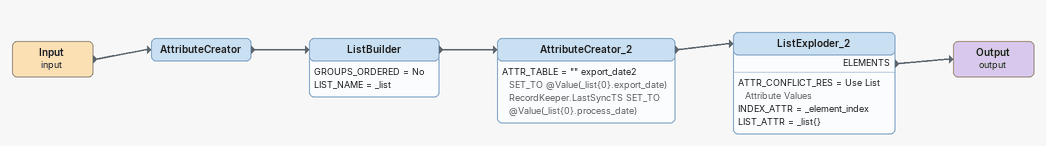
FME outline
Input (input)
    -> AttributeCreator
AttributeCreator
    -> ListBuilder
ListBuilder
    GROUPS_ORDERED = No
    LIST_NAME = _list
    -> AttributeCreator_2
AttributeCreator_2
    ATTR_TABLE = "" export_date2 SET_TO @Value(_list{0}.export_date)  RecordKeeper.LastSyncTS SET_TO @Value(_list{0}.process_date)
    -> ListExploder_2
ListExploder_2
    ATTR_CONFLICT_RES = Use List Attribute Values
    INDEX_ATTR = _element_index
    LIST_ATTR = _list{}
    ELEMENTS -> Output (output)
Output (output)
